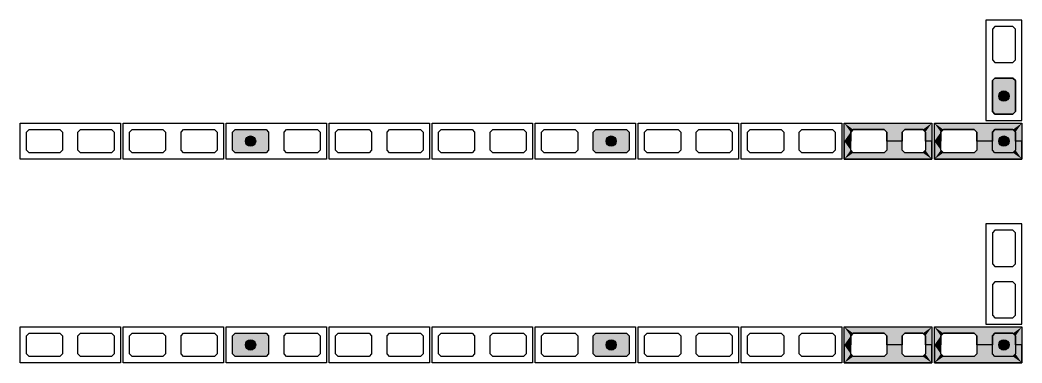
# Model space of a CAD drawing. Extents: x -1.9 to 86, y -1.5 to 60.9.
# Drawn here: x 22.25 to 30.03, y 42.48 to 45.14 of the extents above; entities that cross this region are included whole.
import ezdxf

# ---------------------------------------------------------------- set-up
doc = ezdxf.new("R2010")
doc.units = 0
doc.header["$MEASUREMENT"] = 0
for name, color, linetype in [('PENA_01', 1, 'CONTINUOUS'), ('PENA_02', 2, 'CONTINUOUS'), ('PENA_03', 3, 'CONTINUOUS'), ('PENA_11', 252, 'CONTINUOUS'), ('PENA_21', 100, 'CONTINUOUS')]:
    doc.layers.add(name, color=color, linetype=linetype)

msp = doc.modelspace()

# ---------------------------------------------------------------- linework, layer by layer
at = {"layer": 'PENA_01', "linetype": 'Continuous'}
for points in [[(29.8189, 45.0916), (29.7989, 45.0716), (29.7989, 44.8316), (29.8189, 44.8116), (29.9589, 44.8116), (29.9789, 44.8316), (29.9789, 45.0716), (29.9589, 45.0916), (29.8189, 45.0916)], [(29.8189, 44.6916), (29.7989, 44.6716), (29.7989, 44.4316), (29.8189, 44.4116), (29.9589, 44.4116), (29.9789, 44.4316), (29.9789, 44.6716), (29.9589, 44.6916), (29.8189, 44.6916)], [(22.2989, 44.2716), (22.3189, 44.2916), (22.5589, 44.2916), (22.5789, 44.2716), (22.5789, 44.1316), (22.5589, 44.1116), (22.3189, 44.1116), (22.2989, 44.1316), (22.2989, 44.2716)], [(22.6989, 44.2716), (22.7189, 44.2916), (22.9589, 44.2916), (22.9789, 44.2716), (22.9789, 44.1316), (22.9589, 44.1116), (22.7189, 44.1116), (22.6989, 44.1316), (22.6989, 44.2716)], [(23.0989, 44.2716), (23.1189, 44.2916), (23.3589, 44.2916), (23.3789, 44.2716), (23.3789, 44.1316), (23.3589, 44.1116), (23.1189, 44.1116), (23.0989, 44.1316), (23.0989, 44.2716)], [(23.4989, 44.2716), (23.5189, 44.2916), (23.7589, 44.2916), (23.7789, 44.2716), (23.7789, 44.1316), (23.7589, 44.1116), (23.5189, 44.1116), (23.4989, 44.1316), (23.4989, 44.2716)], [(23.8989, 44.2716), (23.9189, 44.2916), (24.1589, 44.2916), (24.1789, 44.2716), (24.1789, 44.1316), (24.1589, 44.1116), (23.9189, 44.1116), (23.8989, 44.1316), (23.8989, 44.2716)], [(24.2989, 44.2716), (24.3189, 44.2916), (24.5589, 44.2916), (24.5789, 44.2716), (24.5789, 44.1316), (24.5589, 44.1116), (24.3189, 44.1116), (24.2989, 44.1316), (24.2989, 44.2716)], [(24.6989, 44.2716), (24.7189, 44.2916), (24.9589, 44.2916), (24.9789, 44.2716), (24.9789, 44.1316), (24.9589, 44.1116), (24.7189, 44.1116), (24.6989, 44.1316), (24.6989, 44.2716)], [(25.0989, 44.2716), (25.1189, 44.2916), (25.3589, 44.2916), (25.3789, 44.2716), (25.3789, 44.1316), (25.3589, 44.1116), (25.1189, 44.1116), (25.0989, 44.1316), (25.0989, 44.2716)], [(25.4989, 44.2716), (25.5189, 44.2916), (25.7589, 44.2916), (25.7789, 44.2716), (25.7789, 44.1316), (25.7589, 44.1116), (25.5189, 44.1116), (25.4989, 44.1316), (25.4989, 44.2716)], [(25.8989, 44.2716), (25.9189, 44.2916), (26.1589, 44.2916), (26.1789, 44.2716), (26.1789, 44.1316), (26.1589, 44.1116), (25.9189, 44.1116), (25.8989, 44.1316), (25.8989, 44.2716)], [(26.2989, 44.2716), (26.3189, 44.2916), (26.5589, 44.2916), (26.5789, 44.2716), (26.5789, 44.1316), (26.5589, 44.1116), (26.3189, 44.1116), (26.2989, 44.1316), (26.2989, 44.2716)], [(26.6989, 44.2716), (26.7189, 44.2916), (26.9589, 44.2916), (26.9789, 44.2716), (26.9789, 44.1316), (26.9589, 44.1116), (26.7189, 44.1116), (26.6989, 44.1316), (26.6989, 44.2716)], [(27.0989, 44.2716), (27.1189, 44.2916), (27.3589, 44.2916), (27.3789, 44.2716), (27.3789, 44.1316), (27.3589, 44.1116), (27.1189, 44.1116), (27.0989, 44.1316), (27.0989, 44.2716)], [(27.4989, 44.2716), (27.5189, 44.2916), (27.7589, 44.2916), (27.7789, 44.2716), (27.7789, 44.1316), (27.7589, 44.1116), (27.5189, 44.1116), (27.4989, 44.1316), (27.4989, 44.2716)], [(27.8989, 44.2716), (27.9189, 44.2916), (28.1589, 44.2916), (28.1789, 44.2716), (28.1789, 44.1316), (28.1589, 44.1116), (27.9189, 44.1116), (27.8989, 44.1316), (27.8989, 44.2716)], [(28.2989, 44.2716), (28.3189, 44.2916), (28.5589, 44.2916), (28.5789, 44.2716), (28.5789, 44.1316), (28.5589, 44.1116), (28.3189, 44.1116), (28.2989, 44.1316), (28.2989, 44.2716)], [(28.9589, 44.1116), (28.7189, 44.1116), (28.6989, 44.1316), (28.6989, 44.2716), (28.7189, 44.2916), (28.9589, 44.2916), (28.9789, 44.2716), (28.9789, 44.1316), (28.9589, 44.1116)], [(29.2589, 44.1116), (29.1189, 44.1116), (29.0989, 44.1316), (29.0989, 44.2716), (29.1189, 44.2916), (29.2589, 44.2916), (29.2789, 44.2716), (29.2789, 44.1316), (29.2589, 44.1116)], [(29.6589, 44.1116), (29.4189, 44.1116), (29.3989, 44.1316), (29.3989, 44.2716), (29.4189, 44.2916), (29.6589, 44.2916), (29.6789, 44.2716), (29.6789, 44.1316), (29.6589, 44.1116)], [(29.9589, 44.1116), (29.8189, 44.1116), (29.7989, 44.1316), (29.7989, 44.2716), (29.8189, 44.2916), (29.9589, 44.2916), (29.9789, 44.2716), (29.9789, 44.1316), (29.9589, 44.1116)], [(29.8189, 43.5095), (29.7989, 43.4895), (29.7989, 43.2495), (29.8189, 43.2295), (29.9589, 43.2295), (29.9789, 43.2495), (29.9789, 43.4895), (29.9589, 43.5095), (29.8189, 43.5095)], [(29.8189, 43.1095), (29.7989, 43.0895), (29.7989, 42.8495), (29.8189, 42.8295), (29.9589, 42.8295), (29.9789, 42.8495), (29.9789, 43.0895), (29.9589, 43.1095), (29.8189, 43.1095)], [(22.2989, 42.6895), (22.3189, 42.7095), (22.5589, 42.7095), (22.5789, 42.6895), (22.5789, 42.5495), (22.5589, 42.5295), (22.3189, 42.5295), (22.2989, 42.5495), (22.2989, 42.6895)], [(22.6989, 42.6895), (22.7189, 42.7095), (22.9589, 42.7095), (22.9789, 42.6895), (22.9789, 42.5495), (22.9589, 42.5295), (22.7189, 42.5295), (22.6989, 42.5495), (22.6989, 42.6895)], [(23.0989, 42.6895), (23.1189, 42.7095), (23.3589, 42.7095), (23.3789, 42.6895), (23.3789, 42.5495), (23.3589, 42.5295), (23.1189, 42.5295), (23.0989, 42.5495), (23.0989, 42.6895)], [(23.4989, 42.6895), (23.5189, 42.7095), (23.7589, 42.7095), (23.7789, 42.6895), (23.7789, 42.5495), (23.7589, 42.5295), (23.5189, 42.5295), (23.4989, 42.5495), (23.4989, 42.6895)], [(23.8989, 42.6895), (23.9189, 42.7095), (24.1589, 42.7095), (24.1789, 42.6895), (24.1789, 42.5495), (24.1589, 42.5295), (23.9189, 42.5295), (23.8989, 42.5495), (23.8989, 42.6895)], [(24.2989, 42.6895), (24.3189, 42.7095), (24.5589, 42.7095), (24.5789, 42.6895), (24.5789, 42.5495), (24.5589, 42.5295), (24.3189, 42.5295), (24.2989, 42.5495), (24.2989, 42.6895)], [(24.6989, 42.6895), (24.7189, 42.7095), (24.9589, 42.7095), (24.9789, 42.6895), (24.9789, 42.5495), (24.9589, 42.5295), (24.7189, 42.5295), (24.6989, 42.5495), (24.6989, 42.6895)], [(25.0989, 42.6895), (25.1189, 42.7095), (25.3589, 42.7095), (25.3789, 42.6895), (25.3789, 42.5495), (25.3589, 42.5295), (25.1189, 42.5295), (25.0989, 42.5495), (25.0989, 42.6895)], [(25.4989, 42.6895), (25.5189, 42.7095), (25.7589, 42.7095), (25.7789, 42.6895), (25.7789, 42.5495), (25.7589, 42.5295), (25.5189, 42.5295), (25.4989, 42.5495), (25.4989, 42.6895)], [(25.8989, 42.6895), (25.9189, 42.7095), (26.1589, 42.7095), (26.1789, 42.6895), (26.1789, 42.5495), (26.1589, 42.5295), (25.9189, 42.5295), (25.8989, 42.5495), (25.8989, 42.6895)], [(26.2989, 42.6895), (26.3189, 42.7095), (26.5589, 42.7095), (26.5789, 42.6895), (26.5789, 42.5495), (26.5589, 42.5295), (26.3189, 42.5295), (26.2989, 42.5495), (26.2989, 42.6895)], [(26.6989, 42.6895), (26.7189, 42.7095), (26.9589, 42.7095), (26.9789, 42.6895), (26.9789, 42.5495), (26.9589, 42.5295), (26.7189, 42.5295), (26.6989, 42.5495), (26.6989, 42.6895)], [(27.0989, 42.6895), (27.1189, 42.7095), (27.3589, 42.7095), (27.3789, 42.6895), (27.3789, 42.5495), (27.3589, 42.5295), (27.1189, 42.5295), (27.0989, 42.5495), (27.0989, 42.6895)], [(27.4989, 42.6895), (27.5189, 42.7095), (27.7589, 42.7095), (27.7789, 42.6895), (27.7789, 42.5495), (27.7589, 42.5295), (27.5189, 42.5295), (27.4989, 42.5495), (27.4989, 42.6895)], [(27.8989, 42.6895), (27.9189, 42.7095), (28.1589, 42.7095), (28.1789, 42.6895), (28.1789, 42.5495), (28.1589, 42.5295), (27.9189, 42.5295), (27.8989, 42.5495), (27.8989, 42.6895)], [(28.2989, 42.6895), (28.3189, 42.7095), (28.5589, 42.7095), (28.5789, 42.6895), (28.5789, 42.5495), (28.5589, 42.5295), (28.3189, 42.5295), (28.2989, 42.5495), (28.2989, 42.6895)], [(28.9589, 42.5295), (28.7189, 42.5295), (28.6989, 42.5495), (28.6989, 42.6895), (28.7189, 42.7095), (28.9589, 42.7095), (28.9789, 42.6895), (28.9789, 42.5495), (28.9589, 42.5295)], [(29.2589, 42.5295), (29.1189, 42.5295), (29.0989, 42.5495), (29.0989, 42.6895), (29.1189, 42.7095), (29.2589, 42.7095), (29.2789, 42.6895), (29.2789, 42.5495), (29.2589, 42.5295)], [(29.6589, 42.5295), (29.4189, 42.5295), (29.3989, 42.5495), (29.3989, 42.6895), (29.4189, 42.7095), (29.6589, 42.7095), (29.6789, 42.6895), (29.6789, 42.5495), (29.6589, 42.5295)], [(29.9589, 42.5295), (29.8189, 42.5295), (29.7989, 42.5495), (29.7989, 42.6895), (29.8189, 42.7095), (29.9589, 42.7095), (29.9789, 42.6895), (29.9789, 42.5495), (29.9589, 42.5295)]]:
    msp.add_lwpolyline(points, dxfattribs=at)
at = {"layer": 'PENA_02', "linetype": 'Continuous'}
for points in [[(29.7489, 45.1416), (29.7489, 44.3616), (30.0289, 44.3616), (30.0289, 45.1416), (29.7489, 45.1416)], [(22.2489, 44.3416), (23.0289, 44.3416), (23.0289, 44.0616), (22.2489, 44.0616), (22.2489, 44.3416)], [(23.0489, 44.3416), (23.8289, 44.3416), (23.8289, 44.0616), (23.0489, 44.0616), (23.0489, 44.3416)], [(23.8489, 44.3416), (24.6289, 44.3416), (24.6289, 44.0616), (23.8489, 44.0616), (23.8489, 44.3416)], [(24.6489, 44.3416), (25.4289, 44.3416), (25.4289, 44.0616), (24.6489, 44.0616), (24.6489, 44.3416)], [(25.4489, 44.3416), (26.2289, 44.3416), (26.2289, 44.0616), (25.4489, 44.0616), (25.4489, 44.3416)], [(26.2489, 44.3416), (27.0289, 44.3416), (27.0289, 44.0616), (26.2489, 44.0616), (26.2489, 44.3416)], [(27.0489, 44.3416), (27.8289, 44.3416), (27.8289, 44.0616), (27.0489, 44.0616), (27.0489, 44.3416)], [(27.8489, 44.3416), (28.6289, 44.3416), (28.6289, 44.0616), (27.8489, 44.0616), (27.8489, 44.3416)], [(29.3289, 44.0616), (28.6489, 44.0616), (28.6489, 44.3416), (29.3289, 44.3416), (29.3289, 44.0616)], [(30.0289, 44.0616), (29.3489, 44.0616), (29.3489, 44.3416), (30.0289, 44.3416), (30.0289, 44.0616)], [(29.7489, 43.5595), (29.7489, 42.7795), (30.0289, 42.7795), (30.0289, 43.5595), (29.7489, 43.5595)], [(22.2489, 42.7595), (23.0289, 42.7595), (23.0289, 42.4795), (22.2489, 42.4795), (22.2489, 42.7595)], [(23.0489, 42.7595), (23.8289, 42.7595), (23.8289, 42.4795), (23.0489, 42.4795), (23.0489, 42.7595)], [(23.8489, 42.7595), (24.6289, 42.7595), (24.6289, 42.4795), (23.8489, 42.4795), (23.8489, 42.7595)], [(24.6489, 42.7595), (25.4289, 42.7595), (25.4289, 42.4795), (24.6489, 42.4795), (24.6489, 42.7595)], [(25.4489, 42.7595), (26.2289, 42.7595), (26.2289, 42.4795), (25.4489, 42.4795), (25.4489, 42.7595)], [(26.2489, 42.7595), (27.0289, 42.7595), (27.0289, 42.4795), (26.2489, 42.4795), (26.2489, 42.7595)], [(27.0489, 42.7595), (27.8289, 42.7595), (27.8289, 42.4795), (27.0489, 42.4795), (27.0489, 42.7595)], [(27.8489, 42.7595), (28.6289, 42.7595), (28.6289, 42.4795), (27.8489, 42.4795), (27.8489, 42.7595)], [(29.3289, 42.4795), (28.6489, 42.4795), (28.6489, 42.7595), (29.3289, 42.7595), (29.3289, 42.4795)], [(30.0289, 42.4795), (29.3489, 42.4795), (29.3489, 42.7595), (30.0289, 42.7595), (30.0289, 42.4795)]]:
    msp.add_lwpolyline(points, dxfattribs=at)
at = {"layer": 'PENA_03', "linetype": 'Continuous'}
for points in [[(29.8189, 44.4116), (29.7989, 44.4316), (29.7989, 44.6716), (29.8189, 44.6916), (29.9589, 44.6916), (29.9789, 44.6716), (29.9789, 44.4316), (29.9589, 44.4116), (29.8189, 44.4116)], [(24.1789, 44.1316), (24.1589, 44.1116), (23.9189, 44.1116), (23.8989, 44.1316), (23.8989, 44.2716), (23.9189, 44.2916), (24.1589, 44.2916), (24.1789, 44.2716), (24.1789, 44.1316)], [(26.9789, 44.1316), (26.9589, 44.1116), (26.7189, 44.1116), (26.6989, 44.1316), (26.6989, 44.2716), (26.7189, 44.2916), (26.9589, 44.2916), (26.9789, 44.2716), (26.9789, 44.1316)], [(29.9789, 44.1316), (29.9589, 44.1116), (29.8189, 44.1116), (29.7989, 44.1316), (29.7989, 44.2716), (29.8189, 44.2916), (29.9589, 44.2916), (29.9789, 44.2716), (29.9789, 44.1316)], [(24.1789, 42.5495), (24.1589, 42.5295), (23.9189, 42.5295), (23.8989, 42.5495), (23.8989, 42.6895), (23.9189, 42.7095), (24.1589, 42.7095), (24.1789, 42.6895), (24.1789, 42.5495)], [(26.9789, 42.5495), (26.9589, 42.5295), (26.7189, 42.5295), (26.6989, 42.5495), (26.6989, 42.6895), (26.7189, 42.7095), (26.9589, 42.7095), (26.9789, 42.6895), (26.9789, 42.5495)], [(29.9789, 42.5495), (29.9589, 42.5295), (29.8189, 42.5295), (29.7989, 42.5495), (29.7989, 42.6895), (29.8189, 42.7095), (29.9589, 42.7095), (29.9789, 42.6895), (29.9789, 42.5495)]]:
    msp.add_lwpolyline(points, dxfattribs=at)
for centre in [(29.8889, 44.5516), (24.0389, 44.2016), (26.8389, 44.2016), (29.8889, 44.2016), (24.0389, 42.6195), (26.8389, 42.6195), (29.8889, 42.6195)]:
    msp.add_circle(centre, 0.04, dxfattribs=at)
for points in [[(29.9289, 44.5516), (29.8689, 44.5863), (29.8513, 44.5653)], [(29.9289, 44.5516), (29.8958, 44.591), (29.8689, 44.5863)], [(29.9289, 44.5516), (29.9195, 44.5773), (29.8958, 44.591)], [(29.9289, 44.5516), (29.8513, 44.5653), (29.8513, 44.538)], [(29.9289, 44.5516), (29.8513, 44.538), (29.8689, 44.517)], [(29.9289, 44.5516), (29.8689, 44.517), (29.8958, 44.5122)], [(29.9289, 44.5516), (29.8958, 44.5122), (29.9195, 44.5259)], [(29.9289, 44.5516), (29.9195, 44.5259), (29.9289, 44.5516)], [(24.0789, 44.2016), (24.0189, 44.2363), (24.0013, 44.2153)], [(24.0789, 44.2016), (24.0013, 44.2153), (24.0013, 44.188)], [(24.0789, 44.2016), (24.0013, 44.188), (24.0189, 44.167)], [(24.0789, 44.2016), (24.0458, 44.241), (24.0189, 44.2363)], [(24.0789, 44.2016), (24.0189, 44.167), (24.0458, 44.1622)], [(24.0789, 44.2016), (24.0695, 44.2273), (24.0458, 44.241)], [(24.0789, 44.2016), (24.0458, 44.1622), (24.0695, 44.1759)], [(24.0789, 44.2016), (24.0695, 44.1759), (24.0789, 44.2016)], [(26.8789, 44.2016), (26.8189, 44.2363), (26.8013, 44.2153)], [(26.8789, 44.2016), (26.8013, 44.2153), (26.8013, 44.188)], [(26.8789, 44.2016), (26.8013, 44.188), (26.8189, 44.167)], [(26.8789, 44.2016), (26.8458, 44.241), (26.8189, 44.2363)], [(26.8789, 44.2016), (26.8189, 44.167), (26.8458, 44.1622)], [(26.8789, 44.2016), (26.8695, 44.2273), (26.8458, 44.241)], [(26.8789, 44.2016), (26.8458, 44.1622), (26.8695, 44.1759)], [(26.8789, 44.2016), (26.8695, 44.1759), (26.8789, 44.2016)], [(29.9289, 44.2016), (29.8689, 44.2363), (29.8513, 44.2153)], [(29.9289, 44.2016), (29.8513, 44.2153), (29.8513, 44.188)], [(29.9289, 44.2016), (29.8513, 44.188), (29.8689, 44.167)], [(29.9289, 44.2016), (29.8958, 44.241), (29.8689, 44.2363)], [(29.9289, 44.2016), (29.8689, 44.167), (29.8958, 44.1622)], [(29.9289, 44.2016), (29.9195, 44.2273), (29.8958, 44.241)], [(29.9289, 44.2016), (29.8958, 44.1622), (29.9195, 44.1759)], [(29.9289, 44.2016), (29.9195, 44.1759), (29.9289, 44.2016)], [(24.0789, 42.6195), (24.0189, 42.6542), (24.0013, 42.6332)], [(24.0789, 42.6195), (24.0458, 42.6589), (24.0189, 42.6542)], [(24.0789, 42.6195), (24.0695, 42.6452), (24.0458, 42.6589)], [(26.8789, 42.6195), (26.8189, 42.6542), (26.8013, 42.6332)], [(26.8789, 42.6195), (26.8458, 42.6589), (26.8189, 42.6542)], [(26.8789, 42.6195), (26.8695, 42.6452), (26.8458, 42.6589)], [(29.9289, 42.6195), (29.8689, 42.6542), (29.8513, 42.6332)], [(29.9289, 42.6195), (29.8958, 42.6589), (29.8689, 42.6542)], [(29.9289, 42.6195), (29.9195, 42.6452), (29.8958, 42.6589)], [(24.0789, 42.6195), (24.0013, 42.6332), (24.0013, 42.6058)], [(24.0789, 42.6195), (24.0013, 42.6058), (24.0189, 42.5849)], [(24.0789, 42.6195), (24.0189, 42.5849), (24.0458, 42.5801)], [(24.0789, 42.6195), (24.0458, 42.5801), (24.0695, 42.5938)], [(24.0789, 42.6195), (24.0695, 42.5938), (24.0789, 42.6195)], [(26.8789, 42.6195), (26.8013, 42.6332), (26.8013, 42.6058)], [(26.8789, 42.6195), (26.8013, 42.6058), (26.8189, 42.5849)], [(26.8789, 42.6195), (26.8189, 42.5849), (26.8458, 42.5801)], [(26.8789, 42.6195), (26.8458, 42.5801), (26.8695, 42.5938)], [(26.8789, 42.6195), (26.8695, 42.5938), (26.8789, 42.6195)], [(29.9289, 42.6195), (29.8513, 42.6332), (29.8513, 42.6058)], [(29.9289, 42.6195), (29.8513, 42.6058), (29.8689, 42.5849)], [(29.9289, 42.6195), (29.8689, 42.5849), (29.8958, 42.5801)], [(29.9289, 42.6195), (29.8958, 42.5801), (29.9195, 42.5938)], [(29.9289, 42.6195), (29.9195, 42.5938), (29.9289, 42.6195)]]:
    msp.add_solid(points, dxfattribs=at)
at = {"layer": 'PENA_11', "linetype": 'Continuous'}
for points in [[(29.8189, 44.4116), (29.7989, 44.6716), (29.8189, 44.6916)], [(29.8189, 44.4116), (29.7989, 44.4316), (29.7989, 44.6716)], [(29.8189, 44.4116), (29.8189, 44.6916), (29.9589, 44.6916)], [(29.8189, 44.4116), (29.9589, 44.6916), (29.9789, 44.6716)], [(29.8189, 44.4116), (29.9789, 44.6716), (29.9789, 44.4316)], [(29.8189, 44.4116), (29.9789, 44.4316), (29.9589, 44.4116)], [(29.8189, 44.4116), (29.9589, 44.4116), (29.8189, 44.4116)], [(24.1789, 44.1316), (23.8989, 44.2716), (23.9189, 44.2916)], [(24.1789, 44.1316), (23.8989, 44.1316), (23.8989, 44.2716)], [(24.1789, 44.1316), (23.9189, 44.2916), (24.1589, 44.2916)], [(24.1789, 44.1316), (24.1589, 44.2916), (24.1789, 44.2716)], [(24.1789, 44.1316), (24.1789, 44.2716), (24.1789, 44.1316)], [(26.9789, 44.1316), (26.6989, 44.2716), (26.7189, 44.2916)], [(26.9789, 44.1316), (26.6989, 44.1316), (26.6989, 44.2716)], [(26.9789, 44.1316), (26.7189, 44.2916), (26.9589, 44.2916)], [(26.9789, 44.1316), (26.9589, 44.2916), (26.9789, 44.2716)], [(26.9789, 44.1316), (26.9789, 44.2716), (26.9789, 44.1316)], [(29.9789, 44.1316), (29.7989, 44.2716), (29.8189, 44.2916)], [(29.9789, 44.1316), (29.7989, 44.1316), (29.7989, 44.2716)], [(29.9789, 44.1316), (29.8189, 44.2916), (29.9589, 44.2916)], [(29.9789, 44.1316), (29.9589, 44.2916), (29.9789, 44.2716)], [(29.9789, 44.1316), (29.9789, 44.2716), (29.9789, 44.1316)], [(24.1789, 44.1316), (23.9189, 44.1116), (23.8989, 44.1316)], [(24.1789, 44.1316), (24.1589, 44.1116), (23.9189, 44.1116)], [(26.9789, 44.1316), (26.7189, 44.1116), (26.6989, 44.1316)], [(26.9789, 44.1316), (26.9589, 44.1116), (26.7189, 44.1116)], [(29.9789, 44.1316), (29.8189, 44.1116), (29.7989, 44.1316)], [(29.9789, 44.1316), (29.9589, 44.1116), (29.8189, 44.1116)], [(24.1789, 42.5495), (23.8989, 42.6895), (23.9189, 42.7095)], [(24.1789, 42.5495), (23.8989, 42.5495), (23.8989, 42.6895)], [(24.1789, 42.5495), (23.9189, 42.7095), (24.1589, 42.7095)], [(24.1789, 42.5495), (24.1589, 42.7095), (24.1789, 42.6895)], [(24.1789, 42.5495), (24.1789, 42.6895), (24.1789, 42.5495)], [(26.9789, 42.5495), (26.6989, 42.6895), (26.7189, 42.7095)], [(26.9789, 42.5495), (26.6989, 42.5495), (26.6989, 42.6895)], [(26.9789, 42.5495), (26.7189, 42.7095), (26.9589, 42.7095)], [(26.9789, 42.5495), (26.9589, 42.7095), (26.9789, 42.6895)], [(26.9789, 42.5495), (26.9789, 42.6895), (26.9789, 42.5495)], [(29.9789, 42.5495), (29.7989, 42.6895), (29.8189, 42.7095)], [(29.9789, 42.5495), (29.7989, 42.5495), (29.7989, 42.6895)], [(29.9789, 42.5495), (29.8189, 42.7095), (29.9589, 42.7095)], [(29.9789, 42.5495), (29.9589, 42.7095), (29.9789, 42.6895)], [(29.9789, 42.5495), (29.9789, 42.6895), (29.9789, 42.5495)], [(24.1789, 42.5495), (23.9189, 42.5295), (23.8989, 42.5495)], [(24.1789, 42.5495), (24.1589, 42.5295), (23.9189, 42.5295)], [(26.9789, 42.5495), (26.7189, 42.5295), (26.6989, 42.5495)], [(26.9789, 42.5495), (26.9589, 42.5295), (26.7189, 42.5295)], [(29.9789, 42.5495), (29.8189, 42.5295), (29.7989, 42.5495)], [(29.9789, 42.5495), (29.9589, 42.5295), (29.8189, 42.5295)]]:
    msp.add_solid(points, dxfattribs=at)
at = {"layer": 'PENA_21', "linetype": 'Continuous'}
for points in [[(29.3289, 44.2016), (29.2789, 44.2016), (29.2789, 44.2716), (29.2589, 44.2916), (29.1189, 44.2916), (29.0989, 44.2716), (29.0989, 44.2016), (28.9789, 44.2016), (28.9789, 44.2716), (28.9589, 44.2916), (28.7189, 44.2916), (28.6989, 44.2716), (28.6989, 44.2016), (28.6489, 44.2016), (28.6489, 44.3416), (29.3289, 44.3416), (29.3289, 44.2016)], [(30.0289, 44.2016), (29.9789, 44.2016), (29.9789, 44.2716), (29.9589, 44.2916), (29.8189, 44.2916), (29.7989, 44.2716), (29.7989, 44.2016), (29.6789, 44.2016), (29.6789, 44.2716), (29.6589, 44.2916), (29.4189, 44.2916), (29.3989, 44.2716), (29.3989, 44.2016), (29.3489, 44.2016), (29.3489, 44.3416), (30.0289, 44.3416), (30.0289, 44.2016)], [(29.3289, 44.2016), (29.2789, 44.2016), (29.2789, 44.1316), (29.2589, 44.1116), (29.1189, 44.1116), (29.0989, 44.1316), (29.0989, 44.2016), (28.9789, 44.2016), (28.9789, 44.1316), (28.9589, 44.1116), (28.7189, 44.1116), (28.6989, 44.1316), (28.6989, 44.2016), (28.6489, 44.2016), (28.6489, 44.0616), (29.3289, 44.0616), (29.3289, 44.2016)], [(30.0289, 44.2016), (29.9789, 44.2016), (29.9789, 44.1316), (29.9589, 44.1116), (29.8189, 44.1116), (29.7989, 44.1316), (29.7989, 44.2016), (29.6789, 44.2016), (29.6789, 44.1316), (29.6589, 44.1116), (29.4189, 44.1116), (29.3989, 44.1316), (29.3989, 44.2016), (29.3489, 44.2016), (29.3489, 44.0616), (30.0289, 44.0616), (30.0289, 44.2016)], [(29.3289, 42.6195), (29.2789, 42.6195), (29.2789, 42.6895), (29.2589, 42.7095), (29.1189, 42.7095), (29.0989, 42.6895), (29.0989, 42.6195), (28.9789, 42.6195), (28.9789, 42.6895), (28.9589, 42.7095), (28.7189, 42.7095), (28.6989, 42.6895), (28.6989, 42.6195), (28.6489, 42.6195), (28.6489, 42.7595), (29.3289, 42.7595), (29.3289, 42.6195)], [(30.0289, 42.6195), (29.9789, 42.6195), (29.9789, 42.6895), (29.9589, 42.7095), (29.8189, 42.7095), (29.7989, 42.6895), (29.7989, 42.6195), (29.6789, 42.6195), (29.6789, 42.6895), (29.6589, 42.7095), (29.4189, 42.7095), (29.3989, 42.6895), (29.3989, 42.6195), (29.3489, 42.6195), (29.3489, 42.7595), (30.0289, 42.7595), (30.0289, 42.6195)], [(29.3289, 42.6195), (29.2789, 42.6195), (29.2789, 42.5495), (29.2589, 42.5295), (29.1189, 42.5295), (29.0989, 42.5495), (29.0989, 42.6195), (28.9789, 42.6195), (28.9789, 42.5495), (28.9589, 42.5295), (28.7189, 42.5295), (28.6989, 42.5495), (28.6989, 42.6195), (28.6489, 42.6195), (28.6489, 42.4795), (29.3289, 42.4795), (29.3289, 42.6195)], [(30.0289, 42.6195), (29.9789, 42.6195), (29.9789, 42.5495), (29.9589, 42.5295), (29.8189, 42.5295), (29.7989, 42.5495), (29.7989, 42.6195), (29.6789, 42.6195), (29.6789, 42.5495), (29.6589, 42.5295), (29.4189, 42.5295), (29.3989, 42.5495), (29.3989, 42.6195), (29.3489, 42.6195), (29.3489, 42.4795), (30.0289, 42.4795), (30.0289, 42.6195)]]:
    msp.add_lwpolyline(points, dxfattribs=at)
for points in [[(29.3289, 44.3416), (28.7189, 44.2916), (28.6489, 44.3416)], [(28.7189, 44.2916), (28.6989, 44.2716), (28.6489, 44.3416)], [(28.6489, 44.3416), (28.6989, 44.2716), (28.6489, 44.2016)], [(28.6989, 44.2716), (28.6989, 44.2016), (28.6489, 44.2016)], [(28.9589, 44.2916), (28.7189, 44.2916), (29.3289, 44.3416)], [(28.9789, 44.2716), (28.9589, 44.2916), (29.3289, 44.3416)], [(29.3289, 44.3416), (29.1189, 44.2916), (28.9789, 44.2716)], [(28.9789, 44.2016), (28.9789, 44.2716), (29.1189, 44.2916)], [(28.9789, 44.2016), (29.1189, 44.2916), (29.0989, 44.2716)], [(28.9789, 44.2016), (29.0989, 44.2716), (29.0989, 44.2016)], [(29.3289, 44.3416), (29.2589, 44.2916), (29.1189, 44.2916)], [(29.3289, 44.3416), (29.2789, 44.2716), (29.2589, 44.2916)], [(29.3289, 44.3416), (29.3289, 44.2016), (29.2789, 44.2016)], [(29.3289, 44.3416), (29.2789, 44.2016), (29.2789, 44.2716)], [(30.0289, 44.3416), (29.4189, 44.2916), (29.3489, 44.3416)], [(29.4189, 44.2916), (29.3989, 44.2716), (29.3489, 44.3416)], [(29.3489, 44.3416), (29.3989, 44.2716), (29.3489, 44.2016)], [(29.3989, 44.2716), (29.3989, 44.2016), (29.3489, 44.2016)], [(29.6589, 44.2916), (29.4189, 44.2916), (30.0289, 44.3416)], [(29.6789, 44.2716), (29.6589, 44.2916), (30.0289, 44.3416)], [(30.0289, 44.3416), (29.8189, 44.2916), (29.6789, 44.2716)], [(29.6789, 44.2016), (29.6789, 44.2716), (29.8189, 44.2916)], [(29.6789, 44.2016), (29.8189, 44.2916), (29.7989, 44.2716)], [(29.6789, 44.2016), (29.7989, 44.2716), (29.7989, 44.2016)], [(30.0289, 44.3416), (29.9589, 44.2916), (29.8189, 44.2916)], [(30.0289, 44.3416), (29.9789, 44.2716), (29.9589, 44.2916)], [(30.0289, 44.3416), (30.0289, 44.2016), (29.9789, 44.2016)], [(30.0289, 44.3416), (29.9789, 44.2016), (29.9789, 44.2716)], [(28.6489, 44.0616), (28.6989, 44.1316), (28.6489, 44.2016)], [(28.6989, 44.1316), (28.6989, 44.2016), (28.6489, 44.2016)], [(28.9789, 44.2016), (28.9789, 44.1316), (29.1189, 44.1116)], [(28.9789, 44.2016), (29.1189, 44.1116), (29.0989, 44.1316)], [(28.9789, 44.2016), (29.0989, 44.1316), (29.0989, 44.2016)], [(29.3289, 44.0616), (29.3289, 44.2016), (29.2789, 44.2016)], [(29.3289, 44.0616), (29.2789, 44.2016), (29.2789, 44.1316)], [(29.3489, 44.0616), (29.3989, 44.1316), (29.3489, 44.2016)], [(29.3989, 44.1316), (29.3989, 44.2016), (29.3489, 44.2016)], [(29.6789, 44.2016), (29.6789, 44.1316), (29.8189, 44.1116)], [(29.6789, 44.2016), (29.8189, 44.1116), (29.7989, 44.1316)], [(29.6789, 44.2016), (29.7989, 44.1316), (29.7989, 44.2016)], [(30.0289, 44.0616), (30.0289, 44.2016), (29.9789, 44.2016)], [(30.0289, 44.0616), (29.9789, 44.2016), (29.9789, 44.1316)], [(28.7189, 44.1116), (28.6989, 44.1316), (28.6489, 44.0616)], [(28.9789, 44.1316), (28.9589, 44.1116), (29.3289, 44.0616)], [(29.3289, 44.0616), (29.1189, 44.1116), (28.9789, 44.1316)], [(29.3289, 44.0616), (29.2789, 44.1316), (29.2589, 44.1116)], [(29.4189, 44.1116), (29.3989, 44.1316), (29.3489, 44.0616)], [(29.6789, 44.1316), (29.6589, 44.1116), (30.0289, 44.0616)], [(30.0289, 44.0616), (29.8189, 44.1116), (29.6789, 44.1316)], [(30.0289, 44.0616), (29.9789, 44.1316), (29.9589, 44.1116)], [(29.3289, 44.0616), (28.7189, 44.1116), (28.6489, 44.0616)], [(28.9589, 44.1116), (28.7189, 44.1116), (29.3289, 44.0616)], [(29.3289, 44.0616), (29.2589, 44.1116), (29.1189, 44.1116)], [(30.0289, 44.0616), (29.4189, 44.1116), (29.3489, 44.0616)], [(29.6589, 44.1116), (29.4189, 44.1116), (30.0289, 44.0616)], [(30.0289, 44.0616), (29.9589, 44.1116), (29.8189, 44.1116)], [(29.3289, 42.7595), (28.7189, 42.7095), (28.6489, 42.7595)], [(28.7189, 42.7095), (28.6989, 42.6895), (28.6489, 42.7595)], [(28.6489, 42.7595), (28.6989, 42.6895), (28.6489, 42.6195)], [(28.9589, 42.7095), (28.7189, 42.7095), (29.3289, 42.7595)], [(28.9789, 42.6895), (28.9589, 42.7095), (29.3289, 42.7595)], [(29.3289, 42.7595), (29.1189, 42.7095), (28.9789, 42.6895)], [(29.3289, 42.7595), (29.2589, 42.7095), (29.1189, 42.7095)], [(29.3289, 42.7595), (29.2789, 42.6895), (29.2589, 42.7095)], [(29.3289, 42.7595), (29.3289, 42.6195), (29.2789, 42.6195)], [(29.3289, 42.7595), (29.2789, 42.6195), (29.2789, 42.6895)], [(30.0289, 42.7595), (29.4189, 42.7095), (29.3489, 42.7595)], [(29.4189, 42.7095), (29.3989, 42.6895), (29.3489, 42.7595)], [(29.3489, 42.7595), (29.3989, 42.6895), (29.3489, 42.6195)], [(29.6589, 42.7095), (29.4189, 42.7095), (30.0289, 42.7595)], [(29.6789, 42.6895), (29.6589, 42.7095), (30.0289, 42.7595)], [(30.0289, 42.7595), (29.8189, 42.7095), (29.6789, 42.6895)], [(30.0289, 42.7595), (29.9589, 42.7095), (29.8189, 42.7095)], [(30.0289, 42.7595), (29.9789, 42.6895), (29.9589, 42.7095)], [(30.0289, 42.7595), (30.0289, 42.6195), (29.9789, 42.6195)], [(30.0289, 42.7595), (29.9789, 42.6195), (29.9789, 42.6895)], [(28.6989, 42.6895), (28.6989, 42.6195), (28.6489, 42.6195)], [(28.9789, 42.6195), (28.9789, 42.6895), (29.1189, 42.7095)], [(28.9789, 42.6195), (29.1189, 42.7095), (29.0989, 42.6895)], [(28.9789, 42.6195), (29.0989, 42.6895), (29.0989, 42.6195)], [(29.3989, 42.6895), (29.3989, 42.6195), (29.3489, 42.6195)], [(29.6789, 42.6195), (29.6789, 42.6895), (29.8189, 42.7095)], [(29.6789, 42.6195), (29.8189, 42.7095), (29.7989, 42.6895)], [(29.6789, 42.6195), (29.7989, 42.6895), (29.7989, 42.6195)], [(28.6489, 42.4795), (28.6989, 42.5495), (28.6489, 42.6195)], [(28.6989, 42.5495), (28.6989, 42.6195), (28.6489, 42.6195)], [(28.9789, 42.6195), (28.9789, 42.5495), (29.1189, 42.5295)], [(28.9789, 42.6195), (29.1189, 42.5295), (29.0989, 42.5495)], [(28.9789, 42.6195), (29.0989, 42.5495), (29.0989, 42.6195)], [(29.3289, 42.4795), (29.3289, 42.6195), (29.2789, 42.6195)], [(29.3289, 42.4795), (29.2789, 42.6195), (29.2789, 42.5495)], [(29.3489, 42.4795), (29.3989, 42.5495), (29.3489, 42.6195)], [(29.3989, 42.5495), (29.3989, 42.6195), (29.3489, 42.6195)], [(29.6789, 42.6195), (29.6789, 42.5495), (29.8189, 42.5295)], [(29.6789, 42.6195), (29.8189, 42.5295), (29.7989, 42.5495)], [(29.6789, 42.6195), (29.7989, 42.5495), (29.7989, 42.6195)], [(30.0289, 42.4795), (30.0289, 42.6195), (29.9789, 42.6195)], [(30.0289, 42.4795), (29.9789, 42.6195), (29.9789, 42.5495)], [(28.7189, 42.5295), (28.6989, 42.5495), (28.6489, 42.4795)], [(29.3289, 42.4795), (28.7189, 42.5295), (28.6489, 42.4795)], [(28.9589, 42.5295), (28.7189, 42.5295), (29.3289, 42.4795)], [(28.9789, 42.5495), (28.9589, 42.5295), (29.3289, 42.4795)], [(29.3289, 42.4795), (29.1189, 42.5295), (28.9789, 42.5495)], [(29.3289, 42.4795), (29.2589, 42.5295), (29.1189, 42.5295)], [(29.3289, 42.4795), (29.2789, 42.5495), (29.2589, 42.5295)], [(29.4189, 42.5295), (29.3989, 42.5495), (29.3489, 42.4795)], [(30.0289, 42.4795), (29.4189, 42.5295), (29.3489, 42.4795)], [(29.6589, 42.5295), (29.4189, 42.5295), (30.0289, 42.4795)], [(29.6789, 42.5495), (29.6589, 42.5295), (30.0289, 42.4795)], [(30.0289, 42.4795), (29.8189, 42.5295), (29.6789, 42.5495)], [(30.0289, 42.4795), (29.9589, 42.5295), (29.8189, 42.5295)], [(30.0289, 42.4795), (29.9789, 42.5495), (29.9589, 42.5295)]]:
    msp.add_solid(points, dxfattribs=at)

doc.saveas('drawing.dxf')
